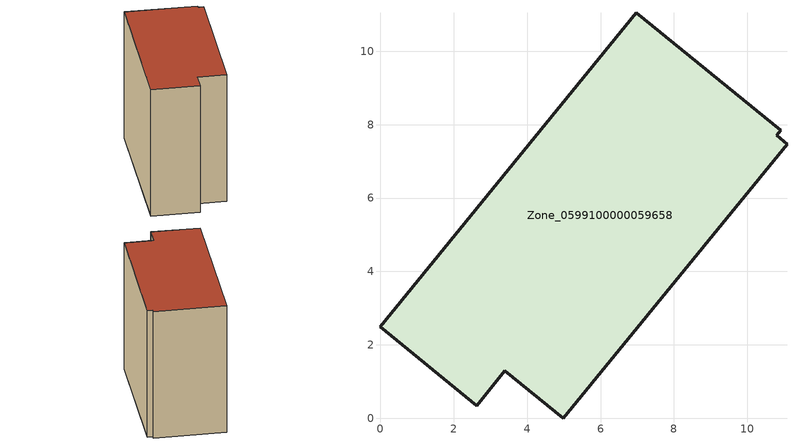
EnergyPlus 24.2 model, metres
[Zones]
Zone_0599100000059658
 floor ground (C_G): 3.39,1.29 2.63,0.34 0,2.49 6.98,11.05 10.9,7.85 10.8,7.71 11.08,7.47 4.98,0 z0
 wall outside (C_F): 6.98,11.05 0,2.49 2.63,0.34 3.39,1.29 4.98,0 11.08,7.47 10.8,7.71 10.9,7.85 6.98,11.05 z0:9.78
 roof outside (C_R): 4.98,0 11.08,7.47 10.8,7.71 10.9,7.85 6.98,11.05 0,2.49 2.63,0.34 3.39,1.29 z9.78
[BUILDING]
Pand.0599100000059658: North Axis=0; Terrain=City; Loads Convergence Tolerance Value=0.04; Temperature Convergence Tolerance Value=0.4; Solar Distribution=FullExterior; Maximum Number of Warmup Days=25; Minimum Number of Warmup Days=1
[Site:Location]
Rotterdam.The.Hague.AP_ZH_NLD Design_Conditions: Latitude=51.96; Longitude=4.45; Time Zone=1; Elevation=-4.5
[SITE:GROUNDTEMPERATURE:BUILDINGSURFACE]
18, 18, 18, 18, 18, 18, 18, 18, 18, 18, 18, 18
[MATERIAL] Thermal Absorptance=0.9; Solar Absorptance=0.7; Visible Absorptance=0.7
Name | Roughness | Thickness | Conductivity | Density | Specific Heat
G.TC.1946 | MediumSmooth | 0.15 | 1 | 540 | 1210
F.TC.1946 | Rough | 0.3 | 0.857143 | 1920 | 840
R.TC.1946 | MediumRough | 0.2 | 0.909091 | 1500 | 1000
[CONSTRUCTION]
C_G: G.TC.1946
C_F: F.TC.1946
C_R: R.TC.1946
[ZONE]
Zone_0599100000059658: Type=1; Multiplier=1; Ceiling Height=Autocalculate; Volume=Autocalculate; Floor Area=autocalculate; Part of Total Floor Area=Yes
[ZONEINFILTRATION:DESIGNFLOWRATE]
Infil_Zone_0599100000059658: Zone or ZoneList or Space or SpaceList=Zone_0599100000059658; Schedule=AlwaysOn; Design Flow Rate Calculation Method=Flow/Area; Flow Rate per Floor Area=0.003; Constant Term Coefficient=1; Temperature Term Coefficient=0; Velocity Term Coefficient=0; Velocity Squared Term Coefficient=0
[HVACTEMPLATE:ZONE:IDEALLOADSAIRSYSTEM]
Zone_0599100000059658: Maximum Heating Supply Air Temperature=50; Minimum Cooling Supply Air Temperature=13; Maximum Heating Supply Air Humidity Ratio=0.0156; Minimum Cooling Supply Air Humidity Ratio=0.0077; Heating Limit=NoLimit; Cooling Limit=NoLimit; Dehumidification Control Type=ConstantSensibleHeatRatio; Cooling Sensible Heat Ratio=0.7; Dehumidification Setpoint=60; Humidification Control Type=None; Humidification Setpoint=30; Outdoor Air Method=None; Outdoor Air Flow Rate per Person=0.00944; Outdoor Air Flow Rate per Zone Floor Area=0; Outdoor Air Flow Rate per Zone=0; Demand Controlled Ventilation Type=None; Outdoor Air Economizer Type=NoEconomizer; Heat Recovery Type=None; Sensible Heat Recovery Effectiveness=0.7; Latent Heat Recovery Effectiveness=0.65
[ZONECONTROL:THERMOSTAT]
ThermostatControl_Zone_0599100000059658: Zone or ZoneList=Zone_0599100000059658; Control Type Schedule=DualSetpointControlType; Control 1=Thermostat_Zone_0599100000059658; Temperature Difference Between Cutout And Setpoint=0
[THERMOSTATSETPOINT:DUALSETPOINT]
Thermostat_Zone_0599100000059658: Heating Setpoint Temperature Schedule=HeatingSetpoint_Zone_0599100000059658; Cooling Setpoint Temperature Schedule=CoolingSetpoint_Zone_0599100000059658
[SCHEDULE:COMPACT]
HeatingSetpoint_Zone_0599100000059658: Through: 12/31, For: AllDays, Until: 24:00, 21
CoolingSetpoint_Zone_0599100000059658: Through: 12/31, For: AllDays, Until: 24:00, 24
DualSetpointControlType: Through: 12/31, For: AllDays, Until: 24:00, 4
AlwaysOn: Through: 12/31, For: AllDays, Until: 24:00, 1
